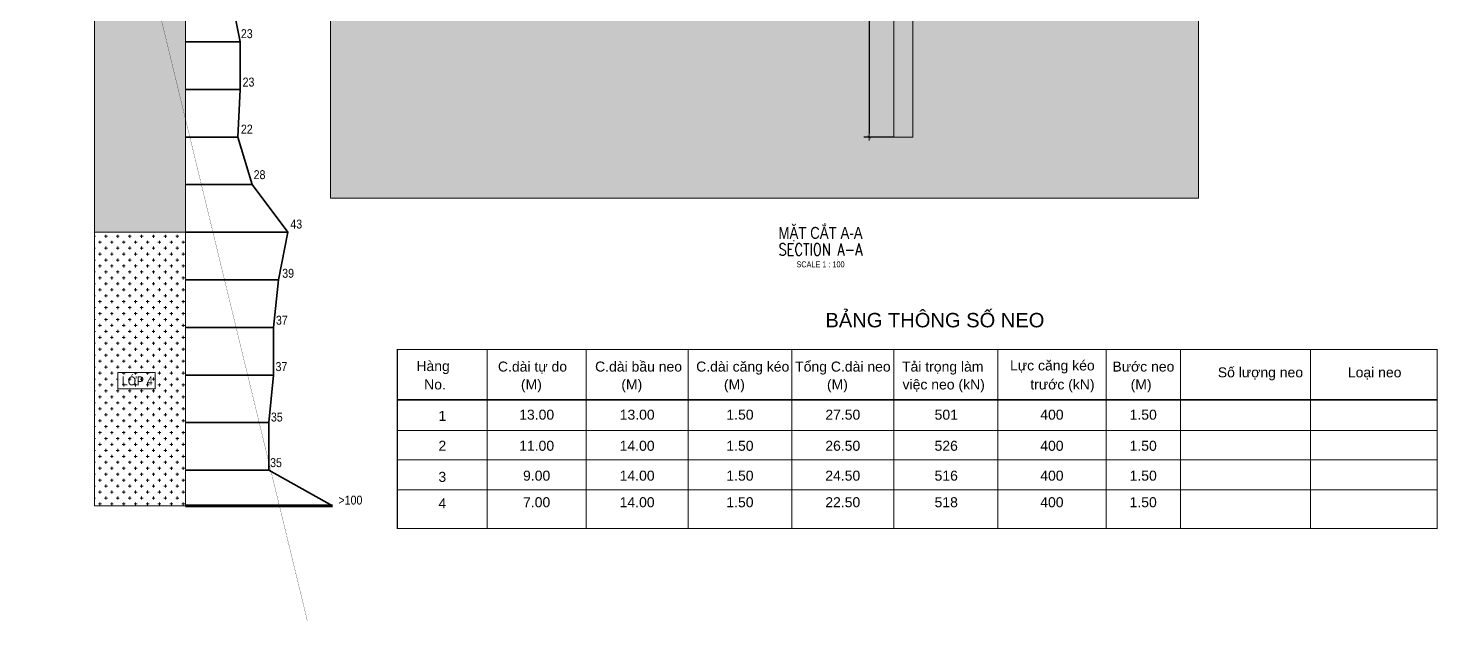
# Model space of a CAD drawing. Header units: millimetres. Extents: x -383953 to 676589, y -101685 to 196247.
# Drawn here: x 4175 to 63386, y 123795 to 148692 of the extents above; entities that cross this region are included whole.
import ezdxf
from ezdxf.enums import TextEntityAlignment as Align

# ---------------------------------------------------------------- set-up
doc = ezdxf.new("R2010")
doc.units = ezdxf.units.MM
doc.layers.get('0').update_dxf_attribs({"lineweight": 20})
doc.layers.get('Defpoints').update_dxf_attribs({"color": 151, "lineweight": 9})
for name, color, linetype, lineweight in [('NDC_S_ANNO', 7, 'Continuous', 20), ('NDC_S_CONTINUOUS', 3, 'Continuous', 20), ('NDC_S_DIM', 1, 'Continuous', 15), ('NDC_S_ENG TITLE', 3, 'Continuous', 20), ('NDC_S_HATCH MATERIAL', 8, 'Continuous', 13), ('NDC_S_LEVEL TEXT', 7, 'Continuous', 20), ('NDC_S_REBAR', 4, 'Continuous', 35), ('NDC_S_SLAB', 2, 'Continuous', 20), ('NDC_S_TEXT SYMBOL', 7, 'Continuous', 20), ('NDC_S_VN TITLE', 6, 'Continuous', 35)]:
    doc.layers.add(name, color=color, linetype=linetype, lineweight=lineweight)
doc.styles.add('ARIAL', font='arial.ttf', dxfattribs={"width": 0.8})
doc.styles.add('NDC_ANNO', font='', dxfattribs={"width": 0.8})
doc.styles.add('NDC_ARIAL', font='arial.ttf', dxfattribs={"width": 0.85})
doc.styles.add('NDC_EN TXT', font='romans.shx', dxfattribs={"width": 0.8})
doc.styles.add('NDC_VIE TXT', font='arial.ttf', dxfattribs={"width": 0.8})
doc.styles.get('NDC_ANNO').set_extended_font_data('Dotum')
doc.dimstyles.new('NDC_1-150', dxfattribs={"dimscale": 150, "dimtxt": 2.5, "dimasz": 1, "dimexe": 1.5, "dimexo": 0, "dimgap": 0.8, "dimtad": 1, "dimdec": 0, "dimdsep": 46, "dimtxsty": 'NDC_ARIAL', "dimblk": 'DIMMARK', "dimcen": 49999.938995, "dimdle": 1.5, "dimclrd": 1, "dimclre": 1, "dimclrt": 3, "dimadec": 0, "dimazin": 0, "dimtfac": 1, "dimtdec": 0, "dimtix": 1, "dimtmove": 2, "dimatfit": 3, "dimfxl": 1, "dimarcsym": 0})

# ---------------------------------------------------------------- blocks, each defined once
blk = doc.blocks.new('Drawing name_symbol')
at = {"layer": 'NDC_S_ENG TITLE', "style": 'NDC_EN TXT', "width": 0.8}
blk.add_attdef('SECTDET1', text='', height=5, dxfattribs=at).set_placement((0, 1.01), align=Align.CENTER)
at = {"layer": 'NDC_S_TEXT SYMBOL', "lineweight": 25, "style": 'NDC_ANNO', "width": 0.8}
blk.add_attdef('SSCALE', text='', height=2.5, dxfattribs=at).set_placement((0, -4), align=Align.CENTER)
at = {"layer": 'NDC_S_VN TITLE', "style": 'NDC_VIE TXT', "width": 0.8}
blk.add_attdef('SECTDET2', text='', height=5, dxfattribs=at).set_placement((0, 7.97), align=Align.CENTER)
blk = doc.blocks.new('DIMMARK')
at = {"layer": 'NDC_S_DIM', "color": 1}
blk.add_line((-1.5, 0), (1, 0), dxfattribs=at)
at = {"layer": 'NDC_S_DIM', "color": 2, "const_width": 0.1}
blk.add_lwpolyline([(-0.42, -0.42), (0.42, 0.42)], dxfattribs=at)
blk = doc.blocks.new('*D482')
at = {"layer": 'Defpoints', "color": 0, "transparency": 16777216}
for p in [(40531, 172120), (39498, 144120), (40531, 144120)]:
    blk.add_point(p, dxfattribs=at)
at = {"layer": 'NDC_S_CONTINUOUS', "color": 1, "lineweight": -2, "transparency": 16777216}
for p, q in [((40531, 172120), (39273, 172120)), ((39498, 171970), (39498, 144270)), ((40531, 144120), (39273, 144120))]:
    blk.add_line(p, q, dxfattribs=at)
at = {"layer": 'NDC_S_CONTINUOUS', "color": 1, "lineweight": -2, "transparency": 16777216, "xscale": 150, "yscale": 150, "zscale": 150}
for p, rotation in [((39498, 172120), 90), ((39498, 144120), 270)]:
    blk.add_blockref('DIMMARK', p, dxfattribs=dict(at, rotation=rotation))
at = {"layer": 'NDC_S_CONTINUOUS', "color": 3, "transparency": 16777216, "insert": (39186, 158120), "char_height": 375, "attachment_point": 5, "rotation": 90, "style": 'NDC_ARIAL'}
blk.add_mtext('28000', dxfattribs=at)

msp = doc.modelspace()

# ---------------------------------------------------------------- hatches: boundary and pattern name
at = {"layer": 'NDC_S_HATCH MATERIAL'}
h = msp.add_hatch(dxfattribs=at)
h.set_pattern_fill('BT-01', color=256, scale=50, pattern_type=2)
h.set_pattern_definition([(50, (72096.3, -759446.42), (358.63009, -31.37607), [37.5, -412.5]), (355, (72096.3, -759446.4), (-69.37567, 376.09607), [30, -330]), (100.4514, (72126.17, -759449.03), (289.25469, 344.71977), [31.8701, -350.57106]), (46.1842, (72096.3, -759346.4), (533.62052, -82.7595), [56.25, -618.75]), (96.6356, (72140.76, -759353.3), (467.33135, 487.05894), [47.80514, -525.8565]), (351.1842, (72096.3, -759346.4), (467.33097, 487.0593), [45, -495]), (21, (72146.3, -759371.42), (298.45353, -201.309445), [37.5, -412.5]), (326, (72146.3, -759371.4), (121.65767, 362.57502), [30, -330]), (71.4514, (72171.16, -759388.2), (420.11131, 161.26525), [31.8701, -350.57106]), (37.5, (72096.29, -759446.42), (6.079928, 166.446927), [0, -326, 0, -335, 0, -331.25]), (7.5, (72096.29, -759446.42), (131.53477, 197.205856), [0, -191, 0, -318.5, 0, -126.25]), (327.5, (71984.79, -759446.42), (266.911218, -11.277436), [0, -125, 0, -390, 0, -517.5]), (317.5, (71934.8, -759446.42), (291.593085, 50.05249), [0, -162.5, 0, -259, 0, -367.5]), (45, (72096.29, -759446.42), (-150.26019, 150.26019), []), (45, (72096.29, -759385.17), (-150.26019, 150.26019), [])])
h.paths.add_polyline_path([(40530.5, 144119.9), (41330.5, 144119.9), (41330.5, 172119.9), (40530.5, 172119.9)])
h = msp.add_hatch(dxfattribs=at)
h.set_pattern_fill('AR-SAND', color=256, scale=100)
h.set_pattern_definition([(37.5, (602125.35, -443797.27), (-6.299336, 192.682377), [0, -152, 0, -170, 0, -162.5]), (7.5, (602125.35, -443797.27), (176.97767, 282.21461), [0, -82, 0, -137, 0, -52.5]), (327.5, (602002.35, -443797.27), (311.414186, 0.565905), [0, -50, 0, -180, 0, -235]), (317.5, (602002.35, -443797.27), (300.61266, 87.76756), [0, -25, 0, -118, 0, -135])])
h.paths.add_polyline_path([(10783.7, 163119.9), (6960, 163119.9), (6960, 140119.9), (10783.7, 140119.9)])
h.paths.add_polyline_path([(9502.2, 152635.3), (9502.2, 151942.6), (7945.4, 151942.6), (7945.4, 152635.3)], flags=16)
h = msp.add_hatch(dxfattribs=at)
h.set_pattern_fill('AR-SAND', color=256, scale=15)
h.set_pattern_definition([(37.5, (14661.8, 430793.1), (-24.0005, 734.1199), [0, -579.12, 0, -647.7, 0, -619.125]), (7.5, (14661.8, 430793.1), (674.285, 1075.2377), [0, -312.42, 0, -521.97, 0, -200.025]), (327.5, (14193.2, 430793.1), (1186.4886, 2.1558), [0, -190.5, 0, -685.8, 0, -895.35]), (317.5, (14193.2, 430793.1), (1145.3347, 334.394), [0, -95.25, 0, -449.58, 0, -514.35])])
h.paths.add_polyline_path([(40530.5, 163119.9), (16873.8, 163119.9), (16873.8, 141549), (53330.5, 141549), (53330.5, 155819.9), (41330.5, 155819.9), (41330.5, 144119.9), (40530.5, 144119.9)])
h.paths.add_polyline_path([(46345.6, 154394.4), (47523.7, 154394.4), (47523.7, 155167.2), (46345.6, 155167.2)], flags=24)
h.paths.add_polyline_path([(39576.2, 157411.2), (39576.2, 158836.9), (38803.5, 158836.9), (38803.5, 157411.2)], flags=24)
h.paths.add_polyline_path([(43049.3, 154394.4), (44227.4, 154394.4), (44227.4, 155167.2), (43049.3, 155167.2)], flags=24)
h = msp.add_hatch(dxfattribs=at)
h.set_pattern_fill('CROSS', color=256, scale=1000)
h.set_pattern_definition([(0, (602125.35, -443797.27), (250, 250), [125, -375]), (90, (602187.85, -443859.77), (-250, 250), [125, -375])])
h.paths.add_polyline_path([(10783.7, 140119.9), (6960, 140119.9), (6960, 128619.9), (10783.7, 128619.9)])
h.paths.add_polyline_path([(9502.2, 134226.9), (9502.2, 133534.1), (7945.4, 133534.1), (7945.4, 134226.9)], flags=16)
h.paths.add_polyline_path([(7992.1, 133561.8), (9528, 133561.8), (9528, 134275.9), (7992.1, 134275.9)], flags=16)

# ---------------------------------------------------------------- linework, layer by layer
at = {"color": 3}
for p, q in [((23461, 135194.6), (23461, 133095)), ((27607.7, 135194.6), (27607.7, 133095)), ((31903.3, 135194.6), (31903.3, 133095)), ((36245.2, 135194.6), (36245.2, 133095)), ((40540.8, 135194.6), (40540.8, 133095)), ((44904.3, 135194.6), (44904.3, 133095)), ((49449.7, 135194.6), (49449.7, 133095)), ((52573, 135194.6), (52573, 133095)), ((58037.1, 135194.6), (58032.3, 127675.4)), ((19681.8, 133095), (63358, 133095)), ((19681.8, 133069.9), (63356.4, 133069.9)), ((23461, 131814.2), (23461, 133095)), ((23461, 127675.4), (23461, 133095)), ((27607.7, 131814.2), (27607.7, 133095)), ((27607.7, 127675.4), (27607.7, 133095)), ((31903.3, 131814.2), (31903.3, 133095)), ((31903.3, 127675.4), (31903.3, 133095)), ((36245.2, 131814.2), (36245.2, 133095)), ((36245.2, 127675.4), (36245.2, 133095)), ((40540.8, 131814.2), (40540.8, 133095)), ((40540.8, 127675.4), (40540.8, 133095)), ((44904.3, 131814.2), (44904.3, 133095)), ((44904.3, 127675.4), (44904.3, 133095)), ((49449.7, 131814.2), (49449.7, 133095)), ((49449.8, 127675.4), (49449.7, 133095)), ((52573, 131814.2), (52573, 133095)), ((52573, 127675.4), (52573, 133095)), ((19681.8, 131789.1), (63356.4, 131789.1)), ((19680.2, 130561.3), (63354.8, 130561.3)), ((19681.8, 127675.4), (63356.4, 127675.4))]:
    msp.add_line(p, q, dxfattribs=at)
at = {"color": 4, "const_width": 50.4}
msp.add_lwpolyline([(19681.8, 135194.6), (63360.6, 135194.6), (63360.6, 127675.4), (19681.8, 127675.4)], close=True, dxfattribs=at)
at = {"layer": 'NDC_S_CONTINUOUS'}
for p, q in [((6960.6, 128920), (6960, 172120)), ((6960, 128619.9), (6960, 172120)), ((6960, 128620), (6960, 172120)), ((10783.7, 128619.9), (10783.7, 172119.9)), ((16873.8, 172119.9), (16873.8, 141549)), ((53330.5, 157419.9), (53330.5, 141549)), ((16873.8, 141549), (53330.5, 141549)), ((10783.7, 140119.9), (6960, 140119.9)), ((10783.7, 128619.9), (6960, 128619.9))]:
    msp.add_line(p, q, dxfattribs=at)
at = {"layer": 'NDC_S_CONTINUOUS', "ltscale": 100}
msp.add_line((19681.4, 129294.4), (63360.6, 129294.4), dxfattribs=at)
at = {"layer": 'NDC_S_CONTINUOUS', "lineweight": 100}
msp.add_line((10783.7, 128619.9), (16958.6, 128619.9), dxfattribs=at)
at = {"layer": 'NDC_S_DIM', "ltscale": 100, "const_width": 10}
msp.add_lwpolyline([(4180, 172050), (15900, 123800)], dxfattribs=at)
at = {"layer": 'NDC_S_DIM'}
msp.add_lwpolyline([(7945.4, 134226.9), (9502.2, 134226.9), (9502.2, 133534.1), (7945.4, 133534.1)], close=True, dxfattribs=at)
at = {"layer": 'NDC_S_REBAR', "color": 3}
for p, q in [((12683.7, 150119.9), (13083.7, 148119.9)), ((10783.7, 148119.9), (13083.7, 148119.9)), ((13083.7, 148119.9), (13083.7, 146119.9)), ((10783.7, 146119.9), (13083.7, 146119.9)), ((13083.7, 146119.9), (12983.7, 144119.9)), ((10783.7, 144119.9), (12983.7, 144119.9)), ((12983.7, 144119.9), (13583.7, 142119.9)), ((10783.7, 142119.9), (13583.7, 142119.9)), ((13583.7, 142119.9), (15083.7, 140119.9)), ((10783.7, 140119.9), (15083.7, 140119.9)), ((15083.7, 140119.9), (14683.7, 138119.9)), ((10783.7, 138119.9), (14683.7, 138119.9)), ((14683.7, 138119.9), (14483.7, 136119.9)), ((10783.7, 136119.9), (14483.7, 136119.9)), ((14483.7, 136119.9), (14483.7, 134119.9)), ((10783.7, 134119.9), (14483.7, 134119.9)), ((14483.7, 134119.9), (14283.7, 132119.9)), ((10783.7, 132119.9), (14283.7, 132119.9)), ((14283.7, 132119.9), (14283.7, 130119.9)), ((10783.7, 130119.9), (14283.7, 130119.9)), ((14283.7, 130119.9), (16958.6, 128619.9))]:
    msp.add_line(p, q, dxfattribs=at)
at = {"layer": 'NDC_S_SLAB', "ltscale": 500}
msp.add_lwpolyline([(41330.5, 172119.9), (41330.5, 172119.9), (40530.5, 172119.9), (40530.5, 144119.9), (41330.5, 144119.9), (41330.5, 172119.9)], dxfattribs=at)

# ---------------------------------------------------------------- block references
at = {"layer": 'NDC_S_ANNO', "xscale": 100, "yscale": 100, "zscale": 100}
msp.add_blockref('Drawing name_symbol', (37457.4, 139045.3), dxfattribs=at).add_auto_attribs({'SECTDET1': 'SECTION A-A', 'SECTDET2': 'MẶT CẮT A-A', 'SSCALE': 'SCALE 1 : 100'})

# ---------------------------------------------------------------- texts
at = {"color": 4, "style": 'ARIAL'}
msp.add_text('BẢNG THÔNG SỐ NEO', height=604.662, dxfattribs=at).set_placement((37662.8, 136124.8))
at = {"color": 3, "style": 'ARIAL'}
for s, height, p in [('Hàng', 419.9, (20481.3, 134287.7)), ('C.dài tự do', 419.904, (23907.2, 134265.9)), ('C.dài bầu neo', 419.904, (27987.7, 134265.9)), ('C.dài căng kéo', 419.904, (32233.3, 134265.9)), ('Tổng C.dài neo', 419.904, (36392.1, 134265.9)), ('Tải trọng làm', 419.904, (40878.9, 134265.9)), ('Bước neo', 419.9, (49716.6, 134265.9)), ('Số lượng neo', 419.904, (54144.3, 134023.9)), ('Loại neo', 419.9, (59608.4, 134023.9)), ('  No.', 419.9, (20481.3, 133514.9)), ('  (M)', 419.9, (24546, 133514.9)), ('  (M)', 419.9, (28764.2, 133514.9)), ('  (M)', 419.9, (33073.5, 133514.9)), ('  (M)', 419.9, (37401.3, 133514.9)), (' việc neo (kN)', 419.904, (40739.7, 133514.9)), (' trước (kN)', 419.904, (46106.2, 133515)), ('  (M)', 419.9, (50158.6, 133514.9))]:
    msp.add_text(s, height=height, dxfattribs=at).set_placement(p)
for s, height, p in [('Lực căng kéo', 419.904, (47195.7, 134523.1)), ('13.00', 419.9, (25534.3, 132454.7)), ('13.00', 419.9, (29755.5, 132454.7)), ('1.50', 419.9, (34074.2, 132454.6)), ('27.50', 419.9, (38393, 132454.6)), ('501', 419.9, (42738.2, 132454.6)), ('400', 419.9, (47177, 132454.6)), ('1.50', 419.9, (51011.4, 132454.6)), ('1', 419.9, (21571.4, 132404.4)), ('2', 419.9, (21571.4, 131148.7)), ('11.00', 419.9, (25532.7, 131148.8)), ('14.00', 419.9, (29753.9, 131148.8)), ('1.50', 419.9, (34072.6, 131148.7)), ('26.50', 419.9, (38391.3, 131148.7)), ('526', 419.9, (42736.6, 131148.7)), ('400', 419.9, (47175.4, 131148.7)), ('1.50', 419.9, (51009.7, 131148.7)), ('3', 419.9, (21569.8, 129842.8)), ('9.00', 419.9, (25532.7, 129893.1)), ('14.00', 419.9, (29753.9, 129893.1)), ('1.50', 419.9, (34072.6, 129893)), ('24.50', 419.9, (38391.4, 129893)), ('516', 419.9, (42736.6, 129893)), ('400', 419.9, (47175.4, 129893)), ('1.50', 419.9, (51009.7, 129893)), ('4', 419.9, (21569.8, 128726.9)), ('7.00', 419.9, (25532.7, 128777.2)), ('14.00', 419.9, (29753.9, 128777.2)), ('1.50', 419.9, (34072.6, 128777.1)), ('22.50', 419.9, (38391.4, 128777.1)), ('518', 419.9, (42736.6, 128777.1)), ('400', 419.9, (47175.4, 128777.1)), ('1.50', 419.9, (51009.7, 128777.1))]:
    msp.add_text(s, height=height, dxfattribs=at).set_placement(p, align=Align.MIDDLE_CENTER)
at = {"layer": 'NDC_S_LEVEL TEXT', "style": 'NDC_ARIAL', "width": 0.85}
for s, p in [('23', (13357.2, 148461.1)), ('23', (13429.4, 146428.7)), ('22', (13359.7, 144455.8)), ('28', (13892.2, 142537.6)), ('43', (15434.8, 140463.1)), ('39', (15093.5, 138394.6)), ('37', (14828.4, 136422.8)), ('37', (14812.2, 134475.7)), ('35', (14618.1, 132355.5)), ('35', (14584.8, 130439.9)), ('>100', (17710.5, 128866.2))]:
    msp.add_text(s, height=375, dxfattribs=at).set_placement(p, align=Align.MIDDLE)
at = {"layer": 'NDC_S_VN TITLE', "style": 'NDC_ARIAL', "width": 0.85}
msp.add_text('LỚP 4', height=375, dxfattribs=at).set_placement((8760.1, 133918.8), align=Align.MIDDLE)

# ---------------------------------------------------------------- dimensions: what is measured, and where the dimension line sits
at = {"layer": 'NDC_S_CONTINUOUS', "color": 1}
dim = msp.add_linear_dim(base=(39497.9, 144119.9), p1=(40530.5, 172119.9), p2=(40530.5, 144119.9), angle=90, dimstyle='NDC_1-150', dxfattribs=at)
dim.commit()
dim.dimension.update_dxf_attribs({"geometry": '*D482', "text_midpoint": (39186.4, 158119.9)})

doc.saveas('drawing.dxf')
